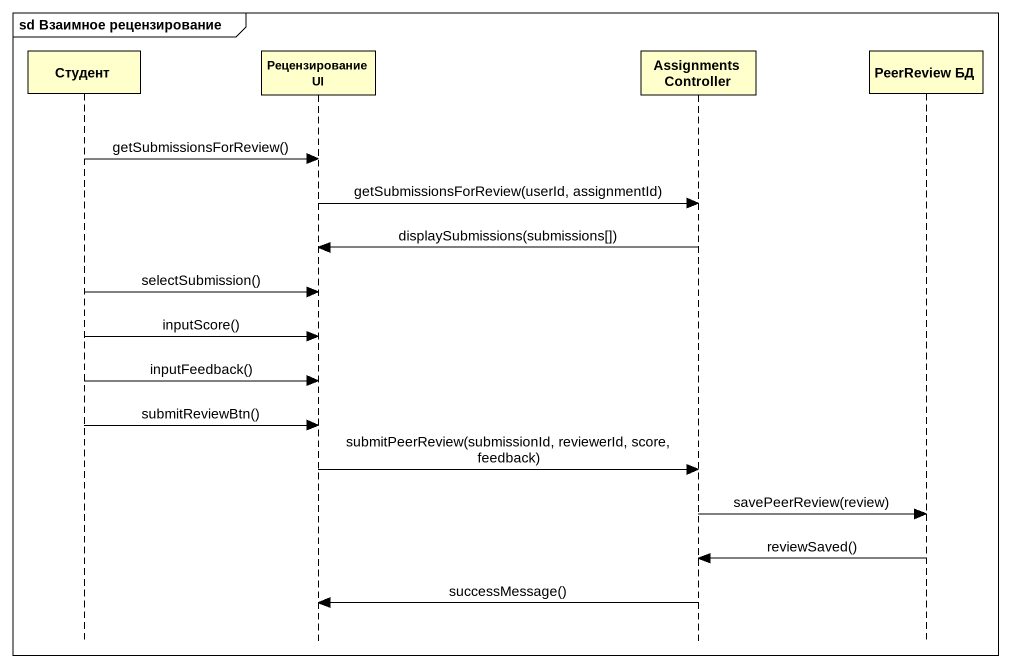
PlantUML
@startuml
mainframe sd Взаимное рецензирование
hide footbox
participant Студент
participant "Рецензирование UI" as Рецензирование_UI
participant AssignmentsController
participant "PeerReview БД" as PeerReview_БД

Студент -> Рецензирование_UI : getSubmissionsForReview()
Рецензирование_UI -> AssignmentsController : getSubmissionsForReview(userId, assignmentId)
AssignmentsController -> Рецензирование_UI : displaySubmissions(submissions[])
Студент -> Рецензирование_UI : selectSubmission()
Студент -> Рецензирование_UI : inputScore()
Студент -> Рецензирование_UI : inputFeedback()
Студент -> Рецензирование_UI : submitReviewBtn()
Рецензирование_UI -> AssignmentsController : submitPeerReview(submissionId, reviewerId, score, feedback)
AssignmentsController -> PeerReview_БД : savePeerReview(review)
PeerReview_БД -> AssignmentsController : reviewSaved()
AssignmentsController -> Рецензирование_UI : successMessage()
@enduml
